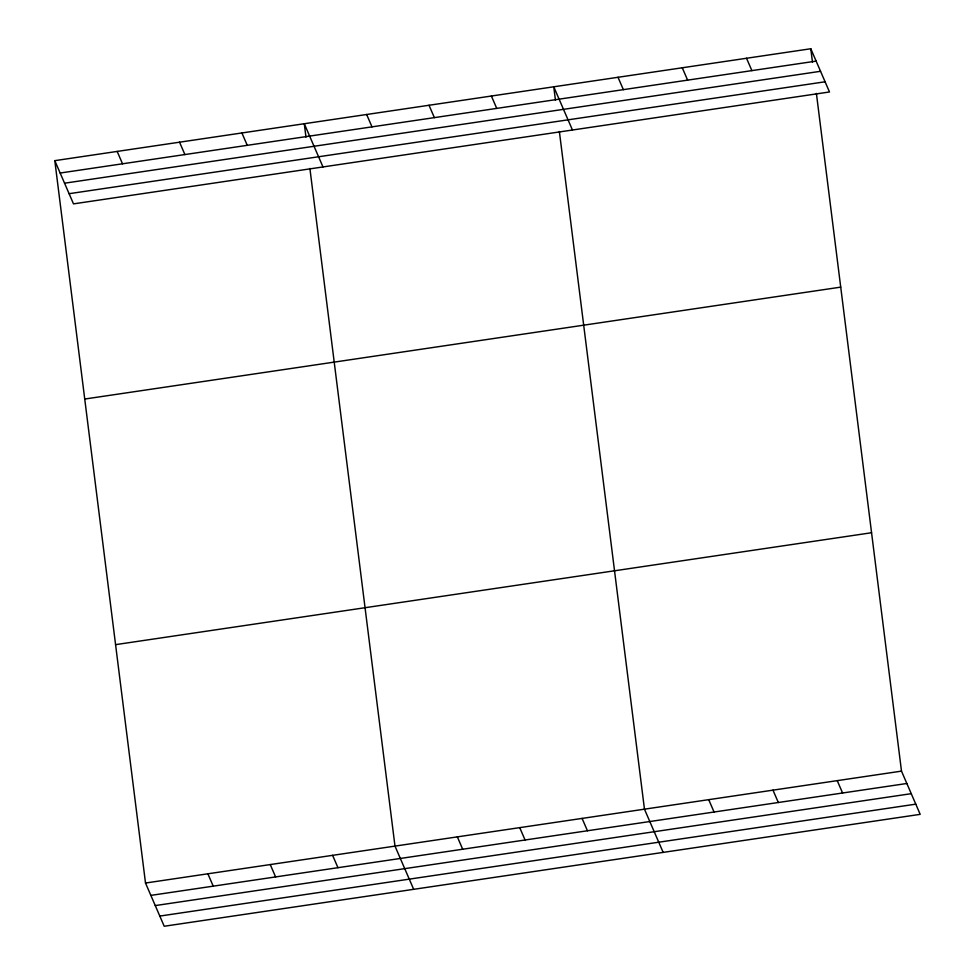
<?xml version="1.0" encoding="UTF-8"?>
<svg xmlns="http://www.w3.org/2000/svg" width="975" height="975" viewBox="0 0 975 975"><rect width="100%" height="100%" fill="white"/><g stroke="black" fill="none" stroke-linecap="round" stroke-linejoin="round"><path stroke-width="1.46" d="M54.807 160.656L810.786 48.75L829.493 91.967L73.503 203.873L54.807 160.656L145.507 883.033L164.214 926.25L920.193 814.344L901.497 771.128L816.404 93.442M60.157 173.026L816.136 61.108M64.557 183.202L820.548 71.297M69.103 193.696L825.082 81.79M84.74 399.043L840.718 287.137M115.574 644.646L871.565 532.74M145.507 883.033L901.497 771.128M150.857 895.391L906.848 783.486M155.269 905.58L911.247 793.674M159.803 916.073L915.793 804.156M746.533 58.256L751.883 70.627M682.268 67.775L687.619 80.133M618.016 77.281L623.366 89.651M572.459 130.016L553.751 86.799L555.445 100.206M837.233 780.634L842.583 793.004M491.388 96.025L496.738 108.396M772.98 790.152L778.33 802.51M429.024 105.263L434.362 117.622M708.715 799.658L714.066 812.029M366.649 114.502L371.999 126.86M663.158 852.394L644.463 809.177L559.37 131.491M322.981 166.944L304.285 123.727L305.967 137.134M582.087 818.403L587.438 830.773M241.91 132.966L247.26 145.324M519.724 827.641L525.074 839.999M179.546 142.192L184.897 154.562M457.348 836.867L462.698 849.237M117.171 151.43L122.521 163.788M413.68 889.322L394.985 846.105L309.892 168.431M332.609 855.331L337.959 867.701M270.246 864.569L275.596 876.927M207.882 873.807L213.233 886.165M810.786 48.75L812.48 62.156"/></g></svg>
